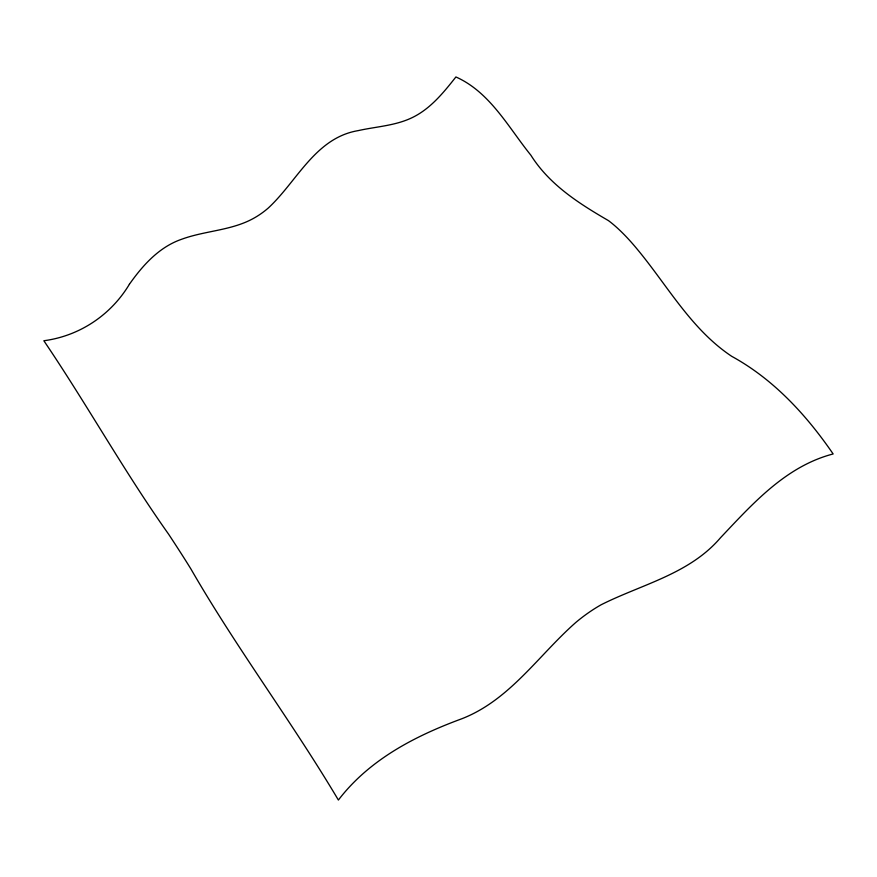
<?xml version="1.0" encoding="UTF-8"?>
<svg xmlns="http://www.w3.org/2000/svg" width="877" height="877" viewBox="0 0 877 877"><rect width="100%" height="100%" fill="white"/><g stroke="black" fill="none" stroke-linecap="round" stroke-linejoin="round"><path stroke-width="1.32" d="M129.412 284.236C110.93 315.084 79.544 336.012 43.85 340.747C86.9 404.297 124.128 471.519 168.592 534.17A104.363 4.045 55.7 0 1 190.901 568.954C236.538 648.213 291.712 721.431 338.39 800.043C369.381 759.537 415.15 735.913 462.004 718.691C509.943 699.912 538.544 655.262 575.783 622.484A72.188 29.511 -38.8 0 1 601.227 604.713C641.964 584.225 689.53 574.04 720.499 537.744C752.729 503.661 785.891 466.246 833.15 453.957C806.314 414.909 773.678 379.313 731.736 356.336C691.372 329.522 667.682 285.869 637.371 249.375A90.506 25.85 56.5 0 0 608.441 220.609C578.93 203.464 549.539 184.839 530.837 155.163C508.32 127.318 490.09 92.195 455.908 76.957C443.532 92.6 430.464 108.847 412.08 117.682C395.198 125.795 376.211 126.584 358.2 130.618C315.227 137.821 297.16 181.396 268.187 208.112A62.245 44.804 -39.8 0 1 247.391 221.442C226.43 230.772 202.96 231.396 181.528 239.3C159.077 247.073 142.732 265.347 129.412 284.236"/></g></svg>
